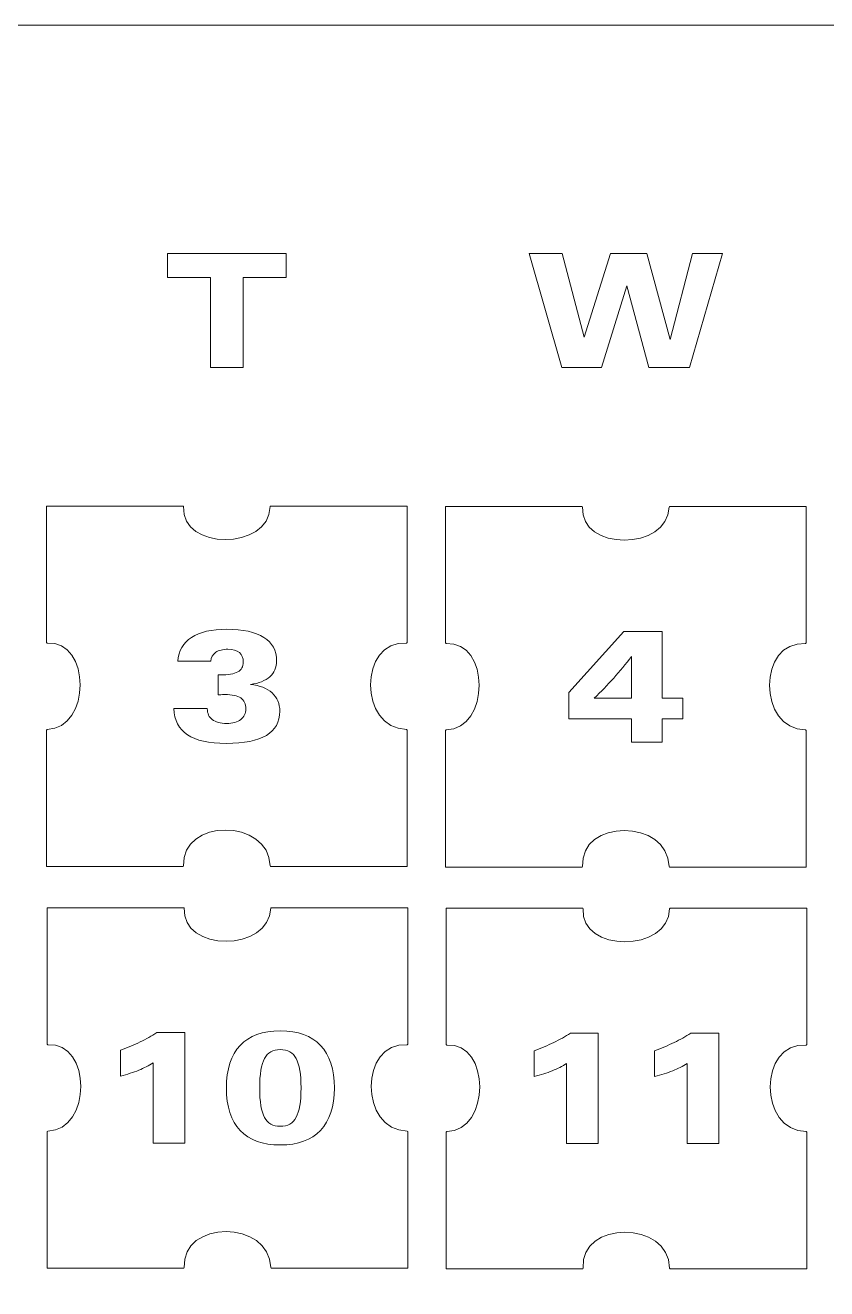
# Model space of a CAD drawing. Header units: millimetres. Extents: x -75 to 52, y -1 to 101.
# Drawn here: x -34.57 to -4.14, y 52.74 to 100.72 of the extents above; entities that cross this region are included whole.
import ezdxf

# ---------------------------------------------------------------- set-up
doc = ezdxf.new("R2010")
doc.units = ezdxf.units.MM
doc.header["$MEASUREMENT"] = 0
doc.layers.add('layer 1', color=7, linetype='Continuous')

msp = doc.modelspace()

# ---------------------------------------------------------------- linework, layer by layer
at = {"layer": 'layer 1', "lineweight": 9}
msp.add_open_spline([(-68.3644, 100.7179), (-68.3644, 100.7179), (45.0275, 100.7179), (45.0275, 100.7179), (45.0275, 100.7179), (48.7786, 100.7179), (51.798, 97.6985), (51.798, 93.9474), (51.798, 93.9474), (51.798, 93.9474), (51.798, 5.9417), (51.798, 5.9417), (51.798, 5.9417), (51.798, 2.1909), (48.7786, -0.8285), (45.0275, -0.8285), (45.0275, -0.8285), (45.0275, -0.8285), (-68.3644, -0.8285), (-68.3644, -0.8285), (-68.3644, -0.8285), (-72.1152, -0.8285), (-75.1346, 2.1909), (-75.1346, 5.9417), (-75.1346, 5.9417), (-75.1346, 5.9417), (-75.1346, 93.9474), (-75.1346, 93.9474), (-75.1346, 93.9474), (-75.1346, 97.6985), (-72.1152, 100.7179), (-68.3644, 100.7179)], degree=3, knots=[0, 0, 0, 0, 0.1111111, 0.1111111, 0.1111111, 0.1111111, 0.2222222, 0.2222222, 0.2222222, 0.2222222, 0.3333333, 0.3333333, 0.3333333, 0.3333333, 0.4444444, 0.4444444, 0.4444444, 0.4444444, 0.5555556, 0.5555556, 0.5555556, 0.5555556, 0.6666667, 0.6666667, 0.6666667, 0.6666667, 0.7777778, 0.7777778, 0.7777778, 0.7777778, 1, 1, 1, 1], dxfattribs=at)
at = {"layer": 'layer 1', "color": 5, "lineweight": 9}
for points, knots in [([(-27.5276, 87.7187), (-27.5276, 87.7187), (-27.5276, 91.1417), (-27.5276, 91.1417), (-27.5276, 91.1417), (-27.5276, 91.1417), (-29.1701, 91.1417), (-29.1701, 91.1417), (-29.1701, 91.1417), (-29.1701, 91.1417), (-29.1701, 92.0526), (-29.1701, 92.0526), (-29.1701, 92.0526), (-29.1701, 92.0526), (-24.657, 92.0526), (-24.657, 92.0526), (-24.657, 92.0526), (-24.657, 92.0526), (-24.657, 91.1417), (-24.657, 91.1417), (-24.657, 91.1417), (-24.657, 91.1417), (-26.2982, 91.1417), (-26.2982, 91.1417), (-26.2982, 91.1417), (-26.2982, 91.1417), (-26.2982, 87.7187), (-26.2982, 87.7187), (-26.2982, 87.7187), (-26.2982, 87.7187), (-27.5276, 87.7187), (-27.5276, 87.7187)], [0, 0, 0, 0, 0.1111111, 0.1111111, 0.1111111, 0.1111111, 0.2222222, 0.2222222, 0.2222222, 0.2222222, 0.3333333, 0.3333333, 0.3333333, 0.3333333, 0.4444444, 0.4444444, 0.4444444, 0.4444444, 0.5555556, 0.5555556, 0.5555556, 0.5555556, 0.6666667, 0.6666667, 0.6666667, 0.6666667, 0.7777778, 0.7777778, 0.7777778, 0.7777778, 1, 1, 1, 1]), ([(-14.1937, 87.7187), (-14.1937, 87.7187), (-15.434, 92.0526), (-15.434, 92.0526), (-15.434, 92.0526), (-15.434, 92.0526), (-14.1757, 92.0526), (-14.1757, 92.0526), (-14.1757, 92.0526), (-14.1757, 92.0526), (-13.3449, 88.8681), (-13.3449, 88.8681), (-13.3449, 88.8681), (-13.3449, 88.8681), (-12.3458, 92.0526), (-12.3458, 92.0526), (-12.3458, 92.0526), (-12.3458, 92.0526), (-10.9675, 92.0526), (-10.9675, 92.0526), (-10.9675, 92.0526), (-10.9675, 92.0526), (-10.0774, 88.7827), (-10.0774, 88.7827), (-10.0774, 88.7827), (-10.0774, 88.7827), (-9.2287, 92.0526), (-9.2287, 92.0526), (-9.2287, 92.0526), (-9.2287, 92.0526), (-8.0973, 92.0526), (-8.0973, 92.0526), (-8.0973, 92.0526), (-8.0973, 92.0526), (-9.343, 87.7187), (-9.343, 87.7187), (-9.343, 87.7187), (-9.343, 87.7187), (-10.8906, 87.7187), (-10.8906, 87.7187), (-10.8906, 87.7187), (-10.8906, 87.7187), (-11.7309, 90.8179), (-11.7309, 90.8179), (-11.7309, 90.8179), (-11.7309, 90.8179), (-12.6834, 87.7187), (-12.6834, 87.7187), (-12.6834, 87.7187), (-12.6834, 87.7187), (-14.1937, 87.7187), (-14.1937, 87.7187)], [0, 0, 0, 0, 0.0714286, 0.0714286, 0.0714286, 0.0714286, 0.1428571, 0.1428571, 0.1428571, 0.1428571, 0.2142857, 0.2142857, 0.2142857, 0.2142857, 0.2857143, 0.2857143, 0.2857143, 0.2857143, 0.3571429, 0.3571429, 0.3571429, 0.3571429, 0.4285714, 0.4285714, 0.4285714, 0.4285714, 0.5, 0.5, 0.5, 0.5, 0.5714286, 0.5714286, 0.5714286, 0.5714286, 0.6428571, 0.6428571, 0.6428571, 0.6428571, 0.7142857, 0.7142857, 0.7142857, 0.7142857, 0.7857143, 0.7857143, 0.7857143, 0.7857143, 0.8571429, 0.8571429, 0.8571429, 0.8571429, 1, 1, 1, 1]), ([(-27.2394, 75.2904), (-27.2394, 75.2904), (-27.2394, 76.0481), (-27.2394, 76.0481), (-27.2394, 76.0481), (-27.2394, 76.0481), (-27.1649, 76.0481), (-27.1649, 76.0481), (-27.1649, 76.0481), (-26.8619, 76.0467), (-26.64, 76.0852), (-26.4996, 76.1638), (-26.4996, 76.1638), (-26.3588, 76.2397), (-26.2886, 76.361), (-26.2872, 76.529), (-26.2872, 76.529), (-26.2886, 76.6888), (-26.3384, 76.8115), (-26.4375, 76.8969), (-26.4375, 76.8969), (-26.5366, 76.9798), (-26.6813, 77.0225), (-26.8714, 77.0239), (-26.8714, 77.0239), (-27.0658, 77.0225), (-27.2203, 76.9823), (-27.3318, 76.9054), (-27.3318, 76.9054), (-27.4447, 76.8253), (-27.5096, 76.7152), (-27.5262, 76.5731), (-27.5262, 76.5731), (-27.5262, 76.5731), (-28.7789, 76.5702), (-28.7789, 76.5702), (-28.7789, 76.5702), (-28.7471, 76.9618), (-28.5708, 77.262), (-28.2522, 77.4702), (-28.2522, 77.4702), (-27.934, 77.6769), (-27.4902, 77.7803), (-26.9183, 77.7817), (-26.9183, 77.7817), (-26.3066, 77.7803), (-25.8367, 77.6783), (-25.5115, 77.4744), (-25.5115, 77.4744), (-25.1862, 77.2691), (-25.0236, 76.9713), (-25.0236, 76.5829), (-25.0236, 76.5829), (-25.0236, 76.3321), (-25.1089, 76.1307), (-25.28, 75.9793), (-25.28, 75.9793), (-25.4508, 75.8248), (-25.696, 75.7271), (-26.0159, 75.6858), (-26.0159, 75.6858), (-25.6603, 75.647), (-25.3859, 75.5408), (-25.1919, 75.3644), (-25.1919, 75.3644), (-25.0003, 75.187), (-24.9036, 74.9552), (-24.9022, 74.6702), (-24.9022, 74.6702), (-24.9036, 74.2595), (-25.0719, 73.9523), (-25.4081, 73.7508), (-25.4081, 73.7508), (-25.7457, 73.5483), (-26.2569, 73.4492), (-26.9392, 73.4478), (-26.9392, 73.4478), (-27.5922, 73.4492), (-28.0815, 73.5565), (-28.4095, 73.7745), (-28.4095, 73.7745), (-28.7373, 73.9921), (-28.9084, 74.3227), (-28.9221, 74.7665), (-28.9221, 74.7665), (-28.9221, 74.7665), (-27.6557, 74.7665), (-27.6557, 74.7665), (-27.6557, 74.7665), (-27.6528, 74.5834), (-27.5897, 74.444), (-27.4641, 74.3492), (-27.4641, 74.3492), (-27.3403, 74.2525), (-27.1582, 74.2042), (-26.9183, 74.2056), (-26.9183, 74.2056), (-26.6883, 74.2042), (-26.5091, 74.2525), (-26.3825, 74.3502), (-26.3825, 74.3502), (-26.2569, 74.4469), (-26.1937, 74.5848), (-26.1923, 74.7612), (-26.1923, 74.7612), (-26.1937, 74.9485), (-26.2569, 75.085), (-26.3825, 75.1718), (-26.3825, 75.1718), (-26.5091, 75.2572), (-26.7116, 75.2999), (-26.9914, 75.3013), (-26.9914, 75.3013), (-27.0369, 75.2999), (-27.1127, 75.2971), (-27.2189, 75.2928), (-27.2189, 75.2928), (-27.2189, 75.2928), (-27.2394, 75.2904), (-27.2394, 75.2904)], [0, 0, 0, 0, 0.0322581, 0.0322581, 0.0322581, 0.0322581, 0.0645161, 0.0645161, 0.0645161, 0.0645161, 0.0967742, 0.0967742, 0.0967742, 0.0967742, 0.1290323, 0.1290323, 0.1290323, 0.1290323, 0.1612903, 0.1612903, 0.1612903, 0.1612903, 0.1935484, 0.1935484, 0.1935484, 0.1935484, 0.2258065, 0.2258065, 0.2258065, 0.2258065, 0.2580645, 0.2580645, 0.2580645, 0.2580645, 0.2903226, 0.2903226, 0.2903226, 0.2903226, 0.3225806, 0.3225806, 0.3225806, 0.3225806, 0.3548387, 0.3548387, 0.3548387, 0.3548387, 0.3870968, 0.3870968, 0.3870968, 0.3870968, 0.4193548, 0.4193548, 0.4193548, 0.4193548, 0.4516129, 0.4516129, 0.4516129, 0.4516129, 0.483871, 0.483871, 0.483871, 0.483871, 0.516129, 0.516129, 0.516129, 0.516129, 0.5483871, 0.5483871, 0.5483871, 0.5483871, 0.5806452, 0.5806452, 0.5806452, 0.5806452, 0.6129032, 0.6129032, 0.6129032, 0.6129032, 0.6451613, 0.6451613, 0.6451613, 0.6451613, 0.6774194, 0.6774194, 0.6774194, 0.6774194, 0.7096774, 0.7096774, 0.7096774, 0.7096774, 0.7419355, 0.7419355, 0.7419355, 0.7419355, 0.7741935, 0.7741935, 0.7741935, 0.7741935, 0.8064516, 0.8064516, 0.8064516, 0.8064516, 0.8387097, 0.8387097, 0.8387097, 0.8387097, 0.8709677, 0.8709677, 0.8709677, 0.8709677, 0.9032258, 0.9032258, 0.9032258, 0.9032258, 0.9354839, 0.9354839, 0.9354839, 0.9354839, 1, 1, 1, 1]), ([(-10.3819, 73.4986), (-10.3819, 73.4986), (-11.5492, 73.4986), (-11.5492, 73.4986), (-11.5492, 73.4986), (-11.5492, 73.4986), (-11.5492, 74.3781), (-11.5492, 74.3781), (-11.5492, 74.3781), (-11.5492, 74.3781), (-13.9319, 74.3781), (-13.9319, 74.3781), (-13.9319, 74.3781), (-13.9319, 74.3781), (-13.9319, 75.3757), (-13.9319, 75.3757), (-13.9319, 75.3757), (-13.9319, 75.3757), (-11.8371, 77.6921), (-11.8371, 77.6921), (-11.8371, 77.6921), (-11.8371, 77.6921), (-10.3819, 77.6921), (-10.3819, 77.6921), (-10.3819, 77.6921), (-10.3819, 77.6921), (-10.3819, 75.1648), (-10.3819, 75.1648), (-10.3819, 75.1648), (-10.3819, 75.1648), (-9.598, 75.1648), (-9.598, 75.1648), (-9.598, 75.1648), (-9.598, 75.1648), (-9.598, 74.3781), (-9.598, 74.3781), (-9.598, 74.3781), (-9.598, 74.3781), (-10.3819, 74.3781), (-10.3819, 74.3781), (-10.3819, 74.3781), (-10.3819, 74.3781), (-10.3819, 73.4986), (-10.3819, 73.4986)], [0, 0, 0, 0, 0.0833333, 0.0833333, 0.0833333, 0.0833333, 0.1666667, 0.1666667, 0.1666667, 0.1666667, 0.25, 0.25, 0.25, 0.25, 0.3333333, 0.3333333, 0.3333333, 0.3333333, 0.4166667, 0.4166667, 0.4166667, 0.4166667, 0.5, 0.5, 0.5, 0.5, 0.5833333, 0.5833333, 0.5833333, 0.5833333, 0.6666667, 0.6666667, 0.6666667, 0.6666667, 0.75, 0.75, 0.75, 0.75, 0.8333333, 0.8333333, 0.8333333, 0.8333333, 1, 1, 1, 1]), ([(-11.5492, 75.1648), (-11.5492, 75.1648), (-11.5492, 76.748), (-11.5492, 76.748), (-11.5492, 76.748), (-11.7655, 76.4644), (-11.9916, 76.1899), (-12.2259, 75.9268), (-12.2259, 75.9268), (-12.4629, 75.6622), (-12.7081, 75.4085), (-12.9618, 75.1648), (-12.9618, 75.1648), (-12.9618, 75.1648), (-11.5492, 75.1648), (-11.5492, 75.1648)], [0, 0, 0, 0, 0.2, 0.2, 0.2, 0.2, 0.4, 0.4, 0.4, 0.4, 0.6, 0.6, 0.6, 0.6, 1, 1, 1, 1]), ([(-28.5101, 58.2699), (-28.5101, 58.2699), (-29.7145, 58.2699), (-29.7145, 58.2699), (-29.7145, 58.2699), (-29.7145, 58.2699), (-29.7145, 61.314), (-29.7145, 61.314), (-29.7145, 61.314), (-29.8743, 61.2106), (-30.0563, 61.1186), (-30.2588, 61.0357), (-30.2588, 61.0357), (-30.4627, 60.9531), (-30.6927, 60.8787), (-30.9492, 60.8138), (-30.9492, 60.8138), (-30.9492, 60.8138), (-30.9492, 61.7966), (-30.9492, 61.7966), (-30.9492, 61.7966), (-30.6804, 61.8957), (-30.4324, 62.0005), (-30.2038, 62.1106), (-30.2038, 62.1106), (-29.9776, 62.221), (-29.7667, 62.3381), (-29.5712, 62.4634), (-29.5712, 62.4634), (-29.5712, 62.4634), (-28.5101, 62.4634), (-28.5101, 62.4634), (-28.5101, 62.4634), (-28.5101, 62.4634), (-28.5101, 58.2699), (-28.5101, 58.2699)], [0, 0, 0, 0, 0.1, 0.1, 0.1, 0.1, 0.2, 0.2, 0.2, 0.2, 0.3, 0.3, 0.3, 0.3, 0.4, 0.4, 0.4, 0.4, 0.5, 0.5, 0.5, 0.5, 0.6, 0.6, 0.6, 0.6, 0.7, 0.7, 0.7, 0.7, 0.8, 0.8, 0.8, 0.8, 1, 1, 1, 1]), ([(-26.9282, 60.3647), (-26.9282, 61.0731), (-26.7557, 61.6118), (-26.4086, 61.9797), (-26.4086, 61.9797), (-26.0639, 62.3462), (-25.5556, 62.5297), (-24.8832, 62.5311), (-24.8832, 62.5311), (-24.2147, 62.5297), (-23.7049, 62.3462), (-23.3549, 61.9783), (-23.3549, 61.9783), (-23.006, 61.6089), (-22.8311, 61.0702), (-22.8297, 60.3647), (-22.8297, 60.3647), (-22.8311, 59.6563), (-23.006, 59.119), (-23.3549, 58.7511), (-23.3549, 58.7511), (-23.7049, 58.3817), (-24.2147, 58.1983), (-24.8832, 58.1969), (-24.8832, 58.1969), (-25.5527, 58.1983), (-26.06, 58.3803), (-26.4072, 58.7483), (-26.4072, 58.7483), (-26.7543, 59.1148), (-26.9282, 59.6535), (-26.9282, 60.3647)], [0, 0, 0, 0, 0.1111111, 0.1111111, 0.1111111, 0.1111111, 0.2222222, 0.2222222, 0.2222222, 0.2222222, 0.3333333, 0.3333333, 0.3333333, 0.3333333, 0.4444444, 0.4444444, 0.4444444, 0.4444444, 0.5555556, 0.5555556, 0.5555556, 0.5555556, 0.6666667, 0.6666667, 0.6666667, 0.6666667, 0.7777778, 0.7777778, 0.7777778, 0.7777778, 1, 1, 1, 1]), ([(-12.8086, 58.248), (-12.8086, 58.248), (-14.013, 58.248), (-14.013, 58.248), (-14.013, 58.248), (-14.013, 58.248), (-14.013, 61.2921), (-14.013, 61.2921), (-14.013, 61.2921), (-14.1728, 61.1888), (-14.3549, 61.0963), (-14.5574, 61.0138), (-14.5574, 61.0138), (-14.7613, 60.9309), (-14.9916, 60.8565), (-15.2478, 60.7919), (-15.2478, 60.7919), (-15.2478, 60.7919), (-15.2478, 61.7744), (-15.2478, 61.7744), (-15.2478, 61.7744), (-14.9789, 61.8735), (-14.7309, 61.9783), (-14.5023, 62.0887), (-14.5023, 62.0887), (-14.2762, 62.1988), (-14.0656, 62.3159), (-13.8698, 62.4415), (-13.8698, 62.4415), (-13.8698, 62.4415), (-12.8086, 62.4415), (-12.8086, 62.4415), (-12.8086, 62.4415), (-12.8086, 62.4415), (-12.8086, 58.248), (-12.8086, 58.248)], [0, 0, 0, 0, 0.1, 0.1, 0.1, 0.1, 0.2, 0.2, 0.2, 0.2, 0.3, 0.3, 0.3, 0.3, 0.4, 0.4, 0.4, 0.4, 0.5, 0.5, 0.5, 0.5, 0.6, 0.6, 0.6, 0.6, 0.7, 0.7, 0.7, 0.7, 0.8, 0.8, 0.8, 0.8, 1, 1, 1, 1]), ([(-8.2363, 58.248), (-8.2363, 58.248), (-9.4407, 58.248), (-9.4407, 58.248), (-9.4407, 58.248), (-9.4407, 58.248), (-9.4407, 61.2921), (-9.4407, 61.2921), (-9.4407, 61.2921), (-9.6005, 61.1888), (-9.7825, 61.0963), (-9.985, 61.0138), (-9.985, 61.0138), (-10.1889, 60.9309), (-10.4193, 60.8565), (-10.6754, 60.7919), (-10.6754, 60.7919), (-10.6754, 60.7919), (-10.6754, 61.7744), (-10.6754, 61.7744), (-10.6754, 61.7744), (-10.4069, 61.8735), (-10.1586, 61.9783), (-9.93, 62.0887), (-9.93, 62.0887), (-9.7038, 62.1988), (-9.4932, 62.3159), (-9.2974, 62.4415), (-9.2974, 62.4415), (-9.2974, 62.4415), (-8.2363, 62.4415), (-8.2363, 62.4415), (-8.2363, 62.4415), (-8.2363, 62.4415), (-8.2363, 58.248), (-8.2363, 58.248)], [0, 0, 0, 0, 0.1, 0.1, 0.1, 0.1, 0.2, 0.2, 0.2, 0.2, 0.3, 0.3, 0.3, 0.3, 0.4, 0.4, 0.4, 0.4, 0.5, 0.5, 0.5, 0.5, 0.6, 0.6, 0.6, 0.6, 0.7, 0.7, 0.7, 0.7, 0.8, 0.8, 0.8, 0.8, 1, 1, 1, 1]), ([(-25.6656, 60.3647), (-25.667, 59.8383), (-25.6064, 59.4648), (-25.484, 59.2429), (-25.484, 59.2429), (-25.3626, 59.0185), (-25.1629, 58.9067), (-24.8832, 58.9081), (-24.8832, 58.9081), (-24.6048, 58.9067), (-24.4034, 59.0195), (-24.2796, 59.2471), (-24.2796, 59.2471), (-24.1582, 59.4718), (-24.0961, 59.8436), (-24.0961, 60.3647), (-24.0961, 60.3647), (-24.0961, 60.8801), (-24.1582, 61.2523), (-24.2796, 61.4795), (-24.2796, 61.4795), (-24.4034, 61.7056), (-24.6048, 61.8185), (-24.8832, 61.8199), (-24.8832, 61.8199), (-25.1629, 61.8185), (-25.3626, 61.707), (-25.484, 61.4823), (-25.484, 61.4823), (-25.6064, 61.2576), (-25.667, 60.8843), (-25.6656, 60.3647)], [0, 0, 0, 0, 0.1111111, 0.1111111, 0.1111111, 0.1111111, 0.2222222, 0.2222222, 0.2222222, 0.2222222, 0.3333333, 0.3333333, 0.3333333, 0.3333333, 0.4444444, 0.4444444, 0.4444444, 0.4444444, 0.5555556, 0.5555556, 0.5555556, 0.5555556, 0.6666667, 0.6666667, 0.6666667, 0.6666667, 0.7777778, 0.7777778, 0.7777778, 0.7777778, 1, 1, 1, 1])]:
    msp.add_open_spline(points, degree=3, knots=knots, dxfattribs=at)
at = {"layer": 'layer 1', "color": 1, "lineweight": 9}
for points in [[(-33.7576, 82.4588), (-33.7576, 82.4588), (-33.7576, 82.383), (-33.7576, 82.383), (-33.7576, 82.383), (-33.7576, 82.383), (-33.7576, 77.3061), (-33.7576, 77.3061), (-33.7576, 77.3061), (-33.7576, 77.3061), (-33.7576, 77.2786), (-33.7576, 77.2786), (-33.7576, 77.2786), (-33.7576, 77.2786), (-33.7344, 77.2553), (-33.7344, 77.2553), (-33.7344, 77.2553), (-32.0654, 77.382), (-32.0654, 73.9964), (-33.7344, 73.9784), (-33.7344, 73.9784), (-33.7344, 73.9784), (-33.7576, 73.9547), (-33.7576, 73.9547), (-33.7576, 73.9547), (-33.7576, 73.9547), (-33.7576, 73.9219), (-33.7576, 73.9219), (-33.7576, 73.9219), (-33.7576, 73.9219), (-33.7576, 68.8437), (-33.7576, 68.8437), (-33.7576, 68.8437), (-33.7576, 68.8437), (-33.7576, 68.7693), (-33.7576, 68.7693), (-33.7576, 68.7693), (-33.7576, 68.7693), (-33.6818, 68.7693), (-33.6818, 68.7693), (-33.6818, 68.7693), (-33.6818, 68.7693), (-28.605, 68.7693), (-28.605, 68.7693), (-28.605, 68.7693), (-28.605, 68.7693), (-28.5722, 68.7693), (-28.5722, 68.7693), (-28.5722, 68.7693), (-28.5722, 68.7693), (-28.5528, 68.7929), (-28.5528, 68.7929), (-28.5528, 68.7929), (-28.6794, 70.6118), (-25.2952, 70.6118), (-25.2716, 68.7929), (-25.2716, 68.7929), (-25.2716, 68.7929), (-25.2525, 68.7693), (-25.2525, 68.7693), (-25.2525, 68.7693), (-25.2525, 68.7693), (-25.2194, 68.7693), (-25.2194, 68.7693), (-25.2194, 68.7693), (-25.2194, 68.7693), (-20.1425, 68.7693), (-20.1425, 68.7693), (-20.1425, 68.7693), (-20.1425, 68.7693), (-20.0667, 68.7693), (-20.0667, 68.7693), (-20.0667, 68.7693), (-20.0667, 68.7693), (-20.0667, 68.8437), (-20.0667, 68.8437), (-20.0667, 68.8437), (-20.0667, 68.8437), (-20.0667, 73.9219), (-20.0667, 73.9219), (-20.0667, 73.9219), (-20.0667, 73.9219), (-20.0667, 73.9547), (-20.0667, 73.9547), (-20.0667, 73.9547), (-20.0667, 73.9547), (-20.0903, 73.9784), (-20.0903, 73.9784), (-20.0903, 73.9784), (-21.9107, 73.9964), (-21.9107, 77.382), (-20.0903, 77.2553), (-20.0903, 77.2553), (-20.0903, 77.2553), (-20.0667, 77.2786), (-20.0667, 77.2786), (-20.0667, 77.2786), (-20.0667, 77.2786), (-20.0667, 77.3061), (-20.0667, 77.3061), (-20.0667, 77.3061), (-20.0667, 77.3061), (-20.0667, 82.383), (-20.0667, 82.383), (-20.0667, 82.383), (-20.0667, 82.383), (-20.0667, 82.4588), (-20.0667, 82.4588), (-20.0667, 82.4588), (-20.0667, 82.4588), (-20.1425, 82.4588), (-20.1425, 82.4588), (-20.1425, 82.4588), (-20.1425, 82.4588), (-25.2194, 82.4588), (-25.2194, 82.4588), (-25.2194, 82.4588), (-25.2194, 82.4588), (-25.2525, 82.4588), (-25.2525, 82.4588), (-25.2525, 82.4588), (-25.2525, 82.4588), (-25.2716, 82.4394), (-25.2716, 82.4394), (-25.2716, 82.4394), (-25.2952, 80.7665), (-28.6794, 80.7665), (-28.5528, 82.4394), (-28.5528, 82.4394), (-28.5528, 82.4394), (-28.5722, 82.4588), (-28.5722, 82.4588), (-28.5722, 82.4588), (-28.5722, 82.4588), (-28.605, 82.4588), (-28.605, 82.4588), (-28.605, 82.4588), (-28.605, 82.4588), (-33.6818, 82.4588), (-33.6818, 82.4588), (-33.6818, 82.4588), (-33.6818, 82.4588), (-33.7576, 82.4588), (-33.7576, 82.4588)], [(-18.6101, 82.4394), (-18.6101, 82.4394), (-18.6101, 82.365), (-18.6101, 82.365), (-18.6101, 82.365), (-18.6101, 82.365), (-18.6101, 77.2871), (-18.6101, 77.2871), (-18.6101, 77.2871), (-18.6101, 77.2871), (-18.6101, 77.2596), (-18.6101, 77.2596), (-18.6101, 77.2596), (-18.6101, 77.2596), (-18.5868, 77.2359), (-18.5868, 77.2359), (-18.5868, 77.2359), (-16.9182, 77.3629), (-16.9182, 73.9784), (-18.5868, 73.959), (-18.5868, 73.959), (-18.5868, 73.959), (-18.6101, 73.9357), (-18.6101, 73.9357), (-18.6101, 73.9357), (-18.6101, 73.9357), (-18.6101, 73.9025), (-18.6101, 73.9025), (-18.6101, 73.9025), (-18.6101, 73.9025), (-18.6101, 68.8257), (-18.6101, 68.8257), (-18.6101, 68.8257), (-18.6101, 68.8257), (-18.6101, 68.7499), (-18.6101, 68.7499), (-18.6101, 68.7499), (-18.6101, 68.7499), (-18.5346, 68.7499), (-18.5346, 68.7499), (-18.5346, 68.7499), (-18.5346, 68.7499), (-13.4578, 68.7499), (-13.4578, 68.7499), (-13.4578, 68.7499), (-13.4578, 68.7499), (-13.4246, 68.7499), (-13.4246, 68.7499), (-13.4246, 68.7499), (-13.4246, 68.7499), (-13.4055, 68.7735), (-13.4055, 68.7735), (-13.4055, 68.7735), (-13.5322, 70.5924), (-10.1476, 70.5924), (-10.1244, 68.7735), (-10.1244, 68.7735), (-10.1244, 68.7735), (-10.105, 68.7499), (-10.105, 68.7499), (-10.105, 68.7499), (-10.105, 68.7499), (-10.0718, 68.7499), (-10.0718, 68.7499), (-10.0718, 68.7499), (-10.0718, 68.7499), (-4.9953, 68.7499), (-4.9953, 68.7499), (-4.9953, 68.7499), (-4.9953, 68.7499), (-4.9195, 68.7499), (-4.9195, 68.7499), (-4.9195, 68.7499), (-4.9195, 68.7499), (-4.9195, 68.8257), (-4.9195, 68.8257), (-4.9195, 68.8257), (-4.9195, 68.8257), (-4.9195, 73.9025), (-4.9195, 73.9025), (-4.9195, 73.9025), (-4.9195, 73.9025), (-4.9195, 73.9357), (-4.9195, 73.9357), (-4.9195, 73.9357), (-4.9195, 73.9357), (-4.9428, 73.959), (-4.9428, 73.959), (-4.9428, 73.959), (-6.7631, 73.9784), (-6.7631, 77.3629), (-4.9428, 77.2359), (-4.9428, 77.2359), (-4.9428, 77.2359), (-4.9195, 77.2596), (-4.9195, 77.2596), (-4.9195, 77.2596), (-4.9195, 77.2596), (-4.9195, 77.2871), (-4.9195, 77.2871), (-4.9195, 77.2871), (-4.9195, 77.2871), (-4.9195, 82.365), (-4.9195, 82.365), (-4.9195, 82.365), (-4.9195, 82.365), (-4.9195, 82.4394), (-4.9195, 82.4394), (-4.9195, 82.4394), (-4.9195, 82.4394), (-4.9953, 82.4394), (-4.9953, 82.4394), (-4.9953, 82.4394), (-4.9953, 82.4394), (-10.0718, 82.4394), (-10.0718, 82.4394), (-10.0718, 82.4394), (-10.0718, 82.4394), (-10.105, 82.4394), (-10.105, 82.4394), (-10.105, 82.4394), (-10.105, 82.4394), (-10.1244, 82.4214), (-10.1244, 82.4214), (-10.1244, 82.4214), (-10.1476, 80.7471), (-13.5322, 80.7471), (-13.4055, 82.4214), (-13.4055, 82.4214), (-13.4055, 82.4214), (-13.4246, 82.4394), (-13.4246, 82.4394), (-13.4246, 82.4394), (-13.4246, 82.4394), (-13.4578, 82.4394), (-13.4578, 82.4394), (-13.4578, 82.4394), (-13.4578, 82.4394), (-18.5346, 82.4394), (-18.5346, 82.4394), (-18.5346, 82.4394), (-18.5346, 82.4394), (-18.6101, 82.4394), (-18.6101, 82.4394)], [(-33.7344, 67.2079), (-33.7344, 67.2079), (-33.7344, 67.1334), (-33.7344, 67.1334), (-33.7344, 67.1334), (-33.7344, 67.1334), (-33.7344, 62.0556), (-33.7344, 62.0556), (-33.7344, 62.0556), (-33.7344, 62.0556), (-33.7344, 62.028), (-33.7344, 62.028), (-33.7344, 62.028), (-33.7344, 62.028), (-33.7107, 62.0044), (-33.7107, 62.0044), (-33.7107, 62.0044), (-32.0421, 62.1314), (-32.0421, 58.7454), (-33.7107, 58.7274), (-33.7107, 58.7274), (-33.7107, 58.7274), (-33.7344, 58.7042), (-33.7344, 58.7042), (-33.7344, 58.7042), (-33.7344, 58.7042), (-33.7344, 58.671), (-33.7344, 58.671), (-33.7344, 58.671), (-33.7344, 58.671), (-33.7344, 53.5931), (-33.7344, 53.5931), (-33.7344, 53.5931), (-33.7344, 53.5931), (-33.7344, 53.5187), (-33.7344, 53.5187), (-33.7344, 53.5187), (-33.7344, 53.5187), (-33.6585, 53.5187), (-33.6585, 53.5187), (-33.6585, 53.5187), (-33.6585, 53.5187), (-28.5817, 53.5187), (-28.5817, 53.5187), (-28.5817, 53.5187), (-28.5817, 53.5187), (-28.5485, 53.5187), (-28.5485, 53.5187), (-28.5485, 53.5187), (-28.5485, 53.5187), (-28.5295, 53.542), (-28.5295, 53.542), (-28.5295, 53.542), (-28.6561, 55.3609), (-25.2716, 55.3609), (-25.2483, 53.542), (-25.2483, 53.542), (-25.2483, 53.542), (-25.2289, 53.5187), (-25.2289, 53.5187), (-25.2289, 53.5187), (-25.2289, 53.5187), (-25.1957, 53.5187), (-25.1957, 53.5187), (-25.1957, 53.5187), (-25.1957, 53.5187), (-20.1193, 53.5187), (-20.1193, 53.5187), (-20.1193, 53.5187), (-20.1193, 53.5187), (-20.0434, 53.5187), (-20.0434, 53.5187), (-20.0434, 53.5187), (-20.0434, 53.5187), (-20.0434, 53.5931), (-20.0434, 53.5931), (-20.0434, 53.5931), (-20.0434, 53.5931), (-20.0434, 58.671), (-20.0434, 58.671), (-20.0434, 58.671), (-20.0434, 58.671), (-20.0434, 58.7042), (-20.0434, 58.7042), (-20.0434, 58.7042), (-20.0434, 58.7042), (-20.0667, 58.7274), (-20.0667, 58.7274), (-20.0667, 58.7274), (-21.887, 58.7454), (-21.887, 62.1314), (-20.0667, 62.0044), (-20.0667, 62.0044), (-20.0667, 62.0044), (-20.0434, 62.028), (-20.0434, 62.028), (-20.0434, 62.028), (-20.0434, 62.028), (-20.0434, 62.0556), (-20.0434, 62.0556), (-20.0434, 62.0556), (-20.0434, 62.0556), (-20.0434, 67.1334), (-20.0434, 67.1334), (-20.0434, 67.1334), (-20.0434, 67.1334), (-20.0434, 67.2079), (-20.0434, 67.2079), (-20.0434, 67.2079), (-20.0434, 67.2079), (-20.1193, 67.2079), (-20.1193, 67.2079), (-20.1193, 67.2079), (-20.1193, 67.2079), (-25.1957, 67.2079), (-25.1957, 67.2079), (-25.1957, 67.2079), (-25.1957, 67.2079), (-25.2289, 67.2079), (-25.2289, 67.2079), (-25.2289, 67.2079), (-25.2289, 67.2079), (-25.2483, 67.1888), (-25.2483, 67.1888), (-25.2483, 67.1888), (-25.2716, 65.5156), (-28.6561, 65.5156), (-28.5295, 67.1888), (-28.5295, 67.1888), (-28.5295, 67.1888), (-28.5485, 67.2079), (-28.5485, 67.2079), (-28.5485, 67.2079), (-28.5485, 67.2079), (-28.5817, 67.2079), (-28.5817, 67.2079), (-28.5817, 67.2079), (-28.5817, 67.2079), (-33.6585, 67.2079), (-33.6585, 67.2079), (-33.6585, 67.2079), (-33.6585, 67.2079), (-33.7344, 67.2079), (-33.7344, 67.2079)], [(-18.5868, 67.1888), (-18.5868, 67.1888), (-18.5868, 67.1144), (-18.5868, 67.1144), (-18.5868, 67.1144), (-18.5868, 67.1144), (-18.5868, 62.0361), (-18.5868, 62.0361), (-18.5868, 62.0361), (-18.5868, 62.0361), (-18.5868, 62.0086), (-18.5868, 62.0086), (-18.5868, 62.0086), (-18.5868, 62.0086), (-18.5635, 61.9853), (-18.5635, 61.9853), (-18.5635, 61.9853), (-16.8945, 62.112), (-16.8945, 58.7274), (-18.5635, 58.7084), (-18.5635, 58.7084), (-18.5635, 58.7084), (-18.5868, 58.6848), (-18.5868, 58.6848), (-18.5868, 58.6848), (-18.5868, 58.6848), (-18.5868, 58.6516), (-18.5868, 58.6516), (-18.5868, 58.6516), (-18.5868, 58.6516), (-18.5868, 53.5751), (-18.5868, 53.5751), (-18.5868, 53.5751), (-18.5868, 53.5751), (-18.5868, 53.4993), (-18.5868, 53.4993), (-18.5868, 53.4993), (-18.5868, 53.4993), (-18.5109, 53.4993), (-18.5109, 53.4993), (-18.5109, 53.4993), (-18.5109, 53.4993), (-13.4345, 53.4993), (-13.4345, 53.4993), (-13.4345, 53.4993), (-13.4345, 53.4993), (-13.4013, 53.4993), (-13.4013, 53.4993), (-13.4013, 53.4993), (-13.4013, 53.4993), (-13.3819, 53.5226), (-13.3819, 53.5226), (-13.3819, 53.5226), (-13.5086, 55.3418), (-10.1244, 55.3418), (-10.1007, 53.5226), (-10.1007, 53.5226), (-10.1007, 53.5226), (-10.0817, 53.4993), (-10.0817, 53.4993), (-10.0817, 53.4993), (-10.0817, 53.4993), (-10.0485, 53.4993), (-10.0485, 53.4993), (-10.0485, 53.4993), (-10.0485, 53.4993), (-4.9717, 53.4993), (-4.9717, 53.4993), (-4.9717, 53.4993), (-4.9717, 53.4993), (-4.8958, 53.4993), (-4.8958, 53.4993), (-4.8958, 53.4993), (-4.8958, 53.4993), (-4.8958, 53.5751), (-4.8958, 53.5751), (-4.8958, 53.5751), (-4.8958, 53.5751), (-4.8958, 58.6516), (-4.8958, 58.6516), (-4.8958, 58.6516), (-4.8958, 58.6516), (-4.8958, 58.6848), (-4.8958, 58.6848), (-4.8958, 58.6848), (-4.8958, 58.6848), (-4.9195, 58.7084), (-4.9195, 58.7084), (-4.9195, 58.7084), (-6.7398, 58.7274), (-6.7398, 62.112), (-4.9195, 61.9853), (-4.9195, 61.9853), (-4.9195, 61.9853), (-4.8958, 62.0086), (-4.8958, 62.0086), (-4.8958, 62.0086), (-4.8958, 62.0086), (-4.8958, 62.0361), (-4.8958, 62.0361), (-4.8958, 62.0361), (-4.8958, 62.0361), (-4.8958, 67.1144), (-4.8958, 67.1144), (-4.8958, 67.1144), (-4.8958, 67.1144), (-4.8958, 67.1888), (-4.8958, 67.1888), (-4.8958, 67.1888), (-4.8958, 67.1888), (-4.9717, 67.1888), (-4.9717, 67.1888), (-4.9717, 67.1888), (-4.9717, 67.1888), (-10.0485, 67.1888), (-10.0485, 67.1888), (-10.0485, 67.1888), (-10.0485, 67.1888), (-10.0817, 67.1888), (-10.0817, 67.1888), (-10.0817, 67.1888), (-10.0817, 67.1888), (-10.1007, 67.1708), (-10.1007, 67.1708), (-10.1007, 67.1708), (-10.1244, 65.4965), (-13.5086, 65.4965), (-13.3819, 67.1708), (-13.3819, 67.1708), (-13.3819, 67.1708), (-13.4013, 67.1888), (-13.4013, 67.1888), (-13.4013, 67.1888), (-13.4013, 67.1888), (-13.4345, 67.1888), (-13.4345, 67.1888), (-13.4345, 67.1888), (-13.4345, 67.1888), (-18.5109, 67.1888), (-18.5109, 67.1888), (-18.5109, 67.1888), (-18.5109, 67.1888), (-18.5868, 67.1888), (-18.5868, 67.1888)]]:
    msp.add_open_spline(points, degree=3, knots=[0, 0, 0, 0, 0.027027, 0.027027, 0.027027, 0.027027, 0.0540541, 0.0540541, 0.0540541, 0.0540541, 0.0810811, 0.0810811, 0.0810811, 0.0810811, 0.1081081, 0.1081081, 0.1081081, 0.1081081, 0.1351351, 0.1351351, 0.1351351, 0.1351351, 0.1621622, 0.1621622, 0.1621622, 0.1621622, 0.1891892, 0.1891892, 0.1891892, 0.1891892, 0.2162162, 0.2162162, 0.2162162, 0.2162162, 0.2432432, 0.2432432, 0.2432432, 0.2432432, 0.2702703, 0.2702703, 0.2702703, 0.2702703, 0.2972973, 0.2972973, 0.2972973, 0.2972973, 0.3243243, 0.3243243, 0.3243243, 0.3243243, 0.3513514, 0.3513514, 0.3513514, 0.3513514, 0.3783784, 0.3783784, 0.3783784, 0.3783784, 0.4054054, 0.4054054, 0.4054054, 0.4054054, 0.4324324, 0.4324324, 0.4324324, 0.4324324, 0.4594595, 0.4594595, 0.4594595, 0.4594595, 0.4864865, 0.4864865, 0.4864865, 0.4864865, 0.5135135, 0.5135135, 0.5135135, 0.5135135, 0.5405405, 0.5405405, 0.5405405, 0.5405405, 0.5675676, 0.5675676, 0.5675676, 0.5675676, 0.5945946, 0.5945946, 0.5945946, 0.5945946, 0.6216216, 0.6216216, 0.6216216, 0.6216216, 0.6486486, 0.6486486, 0.6486486, 0.6486486, 0.6756757, 0.6756757, 0.6756757, 0.6756757, 0.7027027, 0.7027027, 0.7027027, 0.7027027, 0.7297297, 0.7297297, 0.7297297, 0.7297297, 0.7567568, 0.7567568, 0.7567568, 0.7567568, 0.7837838, 0.7837838, 0.7837838, 0.7837838, 0.8108108, 0.8108108, 0.8108108, 0.8108108, 0.8378378, 0.8378378, 0.8378378, 0.8378378, 0.8648649, 0.8648649, 0.8648649, 0.8648649, 0.8918919, 0.8918919, 0.8918919, 0.8918919, 0.9189189, 0.9189189, 0.9189189, 0.9189189, 0.9459459, 0.9459459, 0.9459459, 0.9459459, 1, 1, 1, 1], dxfattribs=at)

doc.saveas('drawing.dxf')
